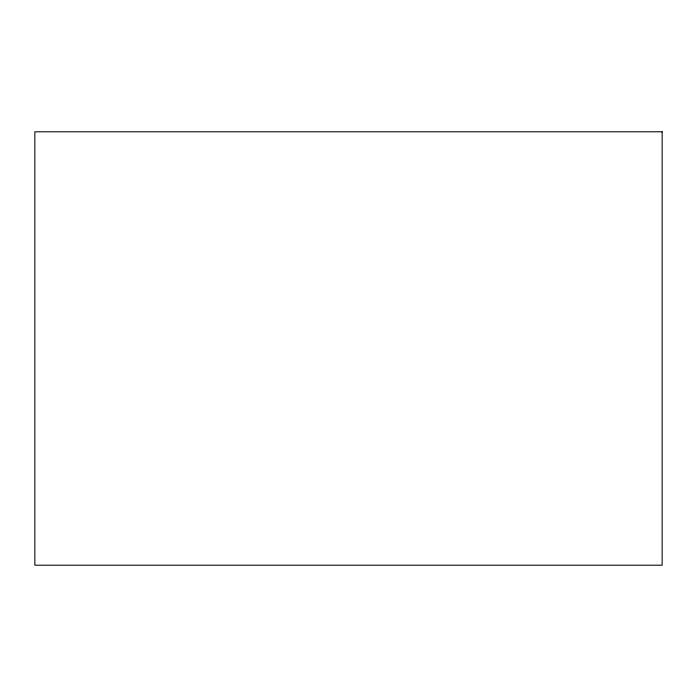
<?xml version="1.0" encoding="UTF-8"?>
<svg xmlns="http://www.w3.org/2000/svg" width="697" height="697" viewBox="0 0 697 697"><rect width="100%" height="100%" fill="white"/><g stroke="black" fill="none" stroke-linecap="round" stroke-linejoin="round"><path stroke-width="1.05" d="M662.15 131.794L34.85 131.794L34.85 565.206L662.15 565.206L662.15 131.794"/></g></svg>
